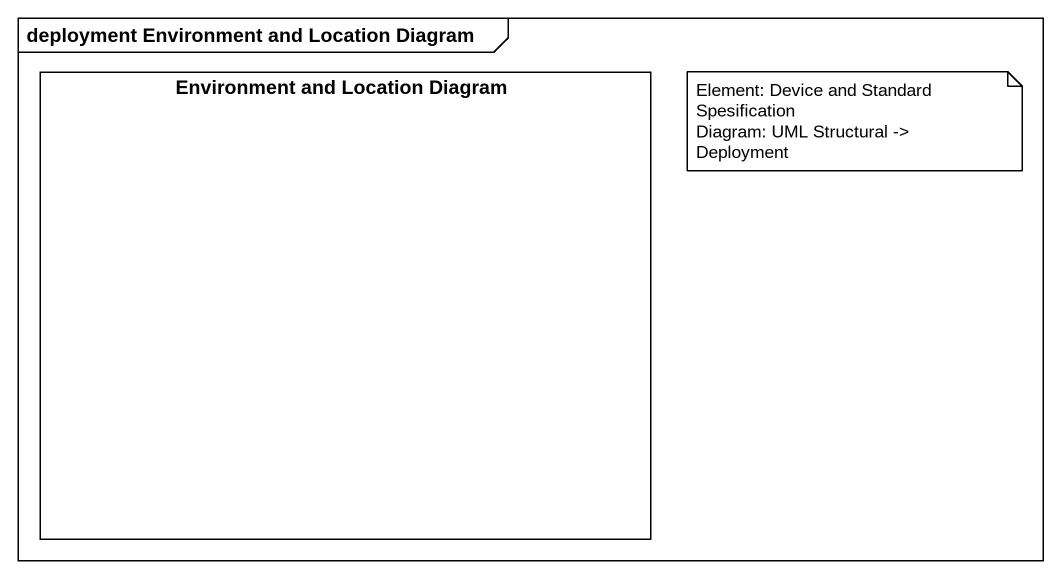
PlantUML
@startuml
mainframe deployment Environment and Location Diagram
rectangle "Environment and Location Diagram" as Environment_and_Location #FFFFFF
note as N1
  Element: Device and Standard Spesification
  Diagram: UML Structural -> Deployment
end note
@enduml
